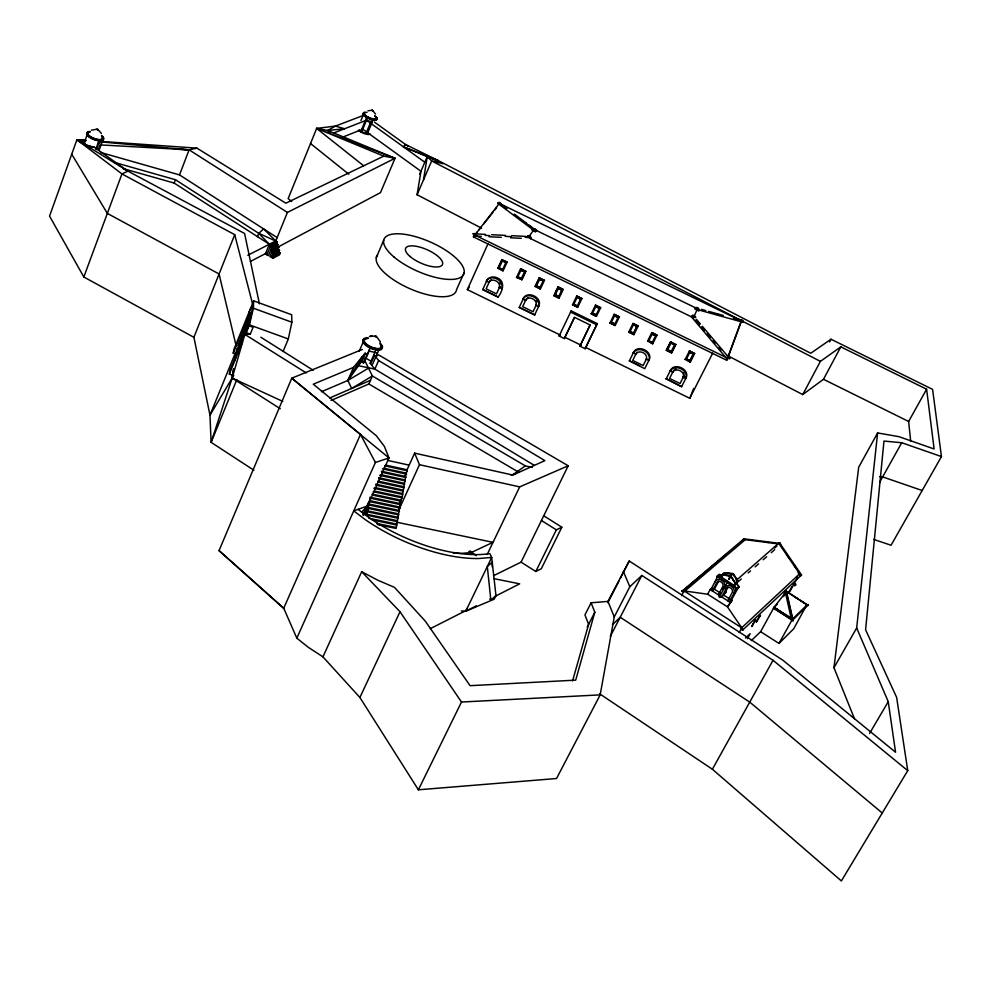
<?xml version="1.0" encoding="UTF-8"?>
<svg xmlns="http://www.w3.org/2000/svg" width="991" height="991" viewBox="0 0 991 991"><rect width="100%" height="100%" fill="white"/><g stroke="black" fill="none" stroke-linecap="round" stroke-linejoin="round"><path stroke-width="1.49" d="M745.244 539.686L684.1 591.726L681.919 591.416L743.919 538.807L779.917 543.402L801.558 574.966L742.482 630.239L741.144 628.282L799.626 573.789L798.089 572.835M475.172 236.044L474.701 234.124A2.564 1.412 85.2 0 0 473.995 233.492L473.116 233.777L475.172 236.044L481.316 236.341M743.919 538.807L743.176 540.169L743.188 539.414L777.749 543.836M768.211 542.659L768.223 541.904M778.777 543.254L780.152 542.957L780.586 544.381M779.905 544.158L779.917 543.402L779.211 544.022L800.877 575.61L800.257 575.994L799.626 573.789L799.006 574.173M245.681 334.041L249.422 324.862L253.399 308.213L253.646 300.868L291.651 314.729L291.874 322.224L288.319 338.959L283.067 351.545M716.976 576.551C730.887 577.765 710.2 578.843 719.429 574.47L723.034 575.114M710.683 589.893L717.732 576.477L719.763 574.991M716.964 576.799L719.429 574.47M726.539 358.333L729.748 358.618L729.364 357.714A2.589 1.511 -31.9 0 0 728.373 357.528L726.539 358.333L691.433 316.872C692.412 311.905 698.011 319.771 694.79 316.959A3.146 2.614 -15.8 0 0 693.514 316.414L691.433 316.872L694.134 317.777M854.44 718.686L833.964 667.736L856.67 627.984L877.617 432.943L898.899 436.659L934.117 448.973L926.61 389.215L840.814 346.85L820.399 361.368L802.747 394.579L727.27 355.459M833.964 667.736L858.689 467.244L877.617 432.943M233.542 369.271L232.167 378.079L211.108 442.345L253.919 470.23M234.929 360.451L236.886 349.117M423.541 179.767L427.245 156.615L403.287 146.742L405.592 144.513L438.072 160.492L810.762 353.254L831.003 339.232L932.593 389.376L941.45 456.591L891.058 545.248L873.641 539.389M233.653 368.937L232.167 378.079L209.968 415.155L211.108 442.345L236.874 379.553M235.152 359.783L236.638 350.641M481.589 228.165L417.087 194.744L420.94 171.257L362.756 129.164M362.359 349.439L291.775 378.178L219.048 550.624L283.736 608.226L296.817 638.167L308.399 647.383L322.942 656.86L359.906 697.491L418.388 789.802L556.533 778.517L600.174 694.877L614.259 616.91L629.83 586.734L641.821 575.461L773.03 660.291L907.744 770.651L841.371 880.937L712.38 769.239L599.592 693.787M233.616 375.626L229.33 374.09L230.085 370.077L242.82 338.86M236.155 354.146L233.244 353.106L233.963 349.241L253.646 300.868M499.278 287.427C501.26 281.927 491.908 277.195 488.885 282.348L486.37 281.122C490.842 273.466 504.753 280.478 501.793 288.654L499.278 287.427L499.922 286.51M487.027 280.218L482.716 289.558L498.089 297.065C502.412 291.577 505.881 281.518 497.457 277.976C493.605 275.894 488.229 276.873 486.37 281.122M522.988 298.997C526.952 289.533 543.663 297.882 538.447 306.541L535.92 305.315C537.94 299.802 528.55 295.107 525.515 300.236L522.988 298.997L523.607 298.08L519.234 307.396L534.644 314.927L519.234 307.396M538.447 306.541C541.098 298.96 529.677 292.37 523.966 297.585M856.67 627.984L888.246 701.69L895.554 752.243L782.952 660.266L629.223 561.017L607.954 601.401L591.094 602.788L594.811 612.215L575.709 680.136L470.081 685.685L425.436 621.32L394.505 587.378L377.744 580.193L361.69 571.72L322.942 656.86M720.767 596.954C718.215 590.859 719.454 601.289 720.011 595.938L718.809 595.764M572.563 680.891L588.617 624.355L584.938 614.878L591.094 602.788M249.422 322.632L252.767 306.553L251.466 307.321L248.939 312.462M250.19 319.845L244.827 334.401L232.167 378.079L280.317 408.763M646.33 359.2C648.436 353.638 638.947 349.03 635.85 354.097L633.311 352.858C637.139 343.431 653.973 351.545 648.87 360.451L646.33 359.2L646.64 358.519L643.171 365.53L632.729 360.427L636.172 353.415M683.282 377.249C685.425 371.662 675.912 367.091 672.778 372.12L670.238 370.882C674.029 361.418 690.9 369.569 685.822 378.488L683.282 377.249L684.05 375.106L683.592 372.653M685.822 378.488C689.018 370.2 674.871 363.4 670.238 370.882M246.251 330.201L250.042 317.615L250.389 312.487L233.244 353.106M246.66 331.093L247.886 327.513M86.143 140.375L76.914 139.731L49.55 216.1L83.826 276.997L193.902 337.312L209.968 415.155L235.177 353.329M83.876 143.806L87.53 133.649M95.867 149.121L99.088 140.251L101.862 139.322M96.387 149.666L98.964 142.568M98.543 148.898L100.004 144.884L189.095 149.839L196.949 148.154L285.842 203.192L383.765 156.132L395.05 158.263L380.494 192.613L277.468 247.329M99.001 150.521L103.25 138.851A8.312 3.035 20.4 0 0 102.321 136.944M83.826 276.997L121.943 173.921L127.95 171.146L244.579 233.48L259.419 303.828M738.729 319.659L499.365 203.39L473.388 236.886L726.713 360.266L740.5 322.955M728.274 356.81L741.503 321.01M245.025 335.565L246.251 332.282M175.432 179.718L258.762 233.331L277.331 241.792L270.865 245.111L269.341 244.257L174.156 183.05L175.432 179.718L113.829 162.239M277.17 237.605L179.52 174.911L189.095 149.839L287.402 212.421L395.05 158.263L327.699 130.478L316.55 128.359L363.623 165.757M585.508 347.37L689.773 398.308L693.688 388.447M193.902 337.312L234.718 234.681L121.943 173.921L76.914 139.731L85.895 140.536M257.412 236.688L258.762 233.331L263.643 228.921L275.808 240.937L247.787 255.306M266.926 254.823L270.865 245.111M271.608 247.923L270.085 247.056L276.539 243.724L278.062 244.579L271.608 247.923L268.45 255.678L265.402 253.956L269.341 244.257L258.762 233.331M275.808 240.937L287.402 212.421M272.339 250.723L270.816 249.868L277.269 246.511L278.793 247.378L272.339 250.723L269.973 256.545L273.021 258.267L279.462 254.873L280.255 252.94L278.731 252.086L272.29 255.467L273.813 256.335L280.255 252.94M249.075 319.288L238.249 345.958L249.224 319.065M461.335 610.927L465.745 611.236L466.897 608.4M276.539 243.724L277.331 241.792M271.497 257.4L273.082 253.523L279.524 250.166L278 249.298L271.559 252.668L273.082 253.523M277.269 246.511L278.062 244.579M273.021 258.267L273.813 256.335M278 249.298L278.793 247.378M278.731 252.086L279.524 250.166M229.33 374.09L242.436 341.982M236.539 350.17L244.827 334.401L250.277 334.153L253.089 327.278L248.295 325.543M694.654 353.514L689.426 350.963L694.654 353.514L690.343 362.136L685.301 359.188L690.343 362.136M681.61 386.701L666.212 378.785L681.61 386.701L686.243 377.46M360.947 120.53L363.734 113.804M689.909 360.897L693.378 353.923L689.86 352.214L693.217 354.32L689.909 360.897L686.391 359.176L690.07 360.489M376.32 257.487L383.74 240.181M419.738 174.069L427.245 156.615L438.072 160.492L403.287 146.742M698.89 310.716L698.605 308.461A3.097 2.849 82.8 0 0 697.491 307.594L695.88 307.544L695.087 308.858C701.863 314.147 698.283 306.665 695.087 308.858M672.778 372.12L673.917 370.151M417.087 194.744L431.667 160.951L427.245 156.615L443.014 163.713L431.667 160.951L820.399 361.368M694.072 316.538L697.429 308.758M359.213 351.235L363.474 341.387M368.095 353.291L367.277 354.382L365.122 353.18L353.539 367.376L347.866 380.457L321.443 391.73M532.316 467.393L525.317 465.869L372.368 375.985L351.656 388.472L347.866 380.457L361.368 361.789L365.122 353.18M363.363 358.197L364.973 354.505M363.486 363.102L370.324 347.395L379.058 349.414A9.662 3.927 23.5 0 0 380.507 349.055M364.304 362.012L369.569 349.922L368.751 351L377.484 353.007M751.302 640.632L760.617 631.688L778.976 643.432L793.717 628.777L806.785 604.919L807.925 605.241L786.371 591.429L773.451 608.164L792.676 620.378L792.28 617.851M370.114 363.325L375.391 351.26M371.662 361.74L374.338 355.608M372.207 365.084L379.058 349.414M776.597 609.849L777.08 609.217M373.917 354.629L378.612 360.501L374.846 369.098L358.222 365.667L361.988 357.02L347.866 380.457L368.516 368.156M331.068 400.463L368.863 383.975L372.368 375.985L363.883 358.705M675.639 344.719L670.597 341.784L666.311 350.418L671.526 352.957L675.639 344.719L670.597 341.784M283.736 608.226L360.476 434.417L291.775 378.178L389.005 457.953L363.239 515.221M671.093 351.718L667.748 349.612L671.093 351.718L674.549 344.744L671.031 343.035L667.575 350.009M674.549 344.744L671.031 343.035M671.526 352.957L675.812 344.323M296.817 638.167L375.403 462.475L389.005 457.953L384.359 446.371L376.295 435.706L313.267 384.211L353.539 367.376M464.234 272.475L456.566 289.595A43.369 16.215 23.7 0 1 409.964 288.728A43.369 16.215 23.7 0 1 377.559 254.947M363.028 514.663L368.739 501.991M363.883 514.725L369.767 501.632L370.027 497.172L400.327 503.614L396.165 528.463L377.36 524.549M364.961 514.255L369.11 505.051L368.702 503.998L399.026 510.402M365.481 515.047L368.441 508.47L368.045 507.404L398.37 513.796M560.485 335.144L467.356 289.632L488.043 243.699M397.478 521.65L367.116 515.308L366.72 514.242L367.376 510.823L397.713 517.191M489.331 281.741L486.11 288.827L496.479 293.893L499.712 286.808M497.916 268.313L501.966 259.617L507.132 262.132L503.069 270.828L497.916 268.313L501.966 259.617M406.744 470.465L414.622 453.135L512.892 475.073L544.864 460.629L378.612 360.501M499.13 267.88L502.425 260.868L505.905 262.565L502.61 269.577L499.13 267.88L502.61 269.577M404.947 475.891L407.276 470.775L406.855 469.746L385.71 465.101M399.757 502.92L402.049 497.878L406.211 473.128L383.542 468.161M400.327 503.614L400.983 500.22L372.133 494.063M398.568 510.452L419.478 464.705L414.622 453.135M516.546 277.393L520.622 268.71L525.787 271.224L521.96 279.549L516.546 277.393L521.96 279.549M517.773 276.972L521.501 278.298L517.773 276.972L521.464 269.118M783.658 594.922L784.897 592.234M521.254 278.669L524.561 271.658L520.832 270.308L524.561 271.658M521.712 279.908L525.787 271.224M793.035 583.848C796.33 587.663 796.628 582.361 794.212 584.095M525.924 299.604L522.653 306.677L533.034 311.744L536.329 304.683M535.202 286.486L539.302 277.814L544.468 280.329L540.368 289.013L535.202 286.486L539.302 277.814M648.87 360.451L649.328 359.436L644.757 368.702L629.409 360.811M536.428 286.065L540.157 287.402L536.428 286.065L540.145 278.223M539.909 287.762L543.241 280.75L539.513 279.412L543.241 280.75M534.644 314.927L539.042 305.612M359.906 697.491L400.005 611.72L361.69 571.72M553.87 295.591L557.995 286.919L563.173 289.446L559.048 298.118L553.87 295.591L559.048 298.118M555.109 295.169L558.453 288.17L561.934 289.868C559.816 302.193 550.476 295.702 558.837 287.328M558.59 296.866L561.934 289.868M652.289 342.552L648.783 340.842L652.289 342.552L655.732 335.577L652.028 334.252L654.555 335.008M652.722 343.79L647.718 340.867L652.722 343.79L656.983 335.156L651.781 332.617L647.532 341.263M656.983 335.156L651.781 332.617M572.563 304.708L576.712 296.036L581.903 298.564L577.741 307.235L572.563 304.708L577.741 307.235M573.801 304.287L577.295 305.984L573.801 304.287L577.158 297.288L580.441 299.356L578.323 297.857M559.135 336.011L571.188 310.877L597.288 323.599L585.136 348.708L579.921 346.156L590.091 324.949L574.446 317.318L564.35 338.55L559.135 336.011L559.841 334.822M577.295 305.984L580.652 298.985M574.495 317.479L564.35 338.55M591.268 313.825L595.455 305.166L600.645 307.706L596.458 316.352L591.268 313.825L596.458 316.352M592.519 313.416L596.223 314.742L592.519 313.416L596.297 305.587M590.116 325.098L579.921 346.156M596.012 315.113L599.394 308.127L595.678 306.789L599.394 308.127M585.136 348.708L597.288 323.599M487.163 554.526L519.693 486.878L568.202 465.782L378.537 354.84L376.01 356.376M361.529 512.285L367.388 506.005L353.737 510.898L365.815 520.027A109.493 49.748 24.7 0 0 478.467 558.528L491.685 557.45L495.958 595.579L494.212 599.183L465.745 611.236L491.685 557.45L489.839 553.61A105.566 47.89 24.7 0 1 368.85 517.513L358.048 509.362M610.01 322.967L614.209 314.308L619.4 316.847L615.188 325.494L610.01 322.967L615.188 325.494M611.249 322.546L614.953 323.871L611.249 322.546L615.052 314.729M614.754 324.255L618.149 317.269L614.445 315.931L618.149 317.269M635.85 354.097L637.015 352.152M628.752 332.109L632.989 323.462L638.179 325.989L633.943 334.636L628.752 332.109L633.943 334.636M636.928 326.411L633.422 324.701L636.928 326.411L633.509 333.397L630.003 331.688L633.831 323.871M493.518 575.697L521.068 562.145L568.202 465.782M633.509 333.397L636.742 326.795M418.388 789.802L461.496 702.024L400.005 611.72M629.248 361.12L633.794 351.855M648.783 340.842L652.623 333.038M521.068 562.145L535.797 571.497L556.347 529.851L561.847 527.212L543.526 515.642M561.847 527.212L541.334 568.698L535.797 571.497M638.179 325.989L632.989 323.462M666.311 350.418L670.424 342.18M666.063 379.107L670.684 369.866M673.087 371.427L669.569 378.426L680.037 383.542L683.567 376.543L686.106 377.782M685.128 359.597L689.426 350.963M686.391 359.176L690.281 351.384M630.003 331.688L633.707 333.013M682.564 378.215L683.74 375.886M689.773 398.308L712.727 353.13M587.217 627.08L594.811 612.215M726.713 360.266L727.741 358.246L474.305 234.817M607.867 602.652L618.892 581.16M620.267 578.484L629.223 561.017M610.295 636.433L641.821 575.461M786.111 591.094L807.975 605.563L808.012 604.51L807.219 604.733L807.975 605.563M619.4 316.847L614.209 314.308M681.597 595.665L684.112 590.921L741.801 627.885L739.212 632.617M233.591 375.403L232.167 378.079L282.769 401.392M829.578 341.932L831.003 339.232M681.932 590.624L707.648 594.216L710.138 589.546L712.74 588.134M802.747 394.579L823.484 379.293L840.814 346.85M716.543 583.08L712.331 590.946L714.387 589.174L718.586 581.321L716.543 583.08A3.642 3.208 48.5 0 1 721.2 581.99A3.642 3.208 48.5 0 1 722.612 586.945L725.932 589.05A3.654 3.221 48 0 1 730.615 587.973A3.654 3.221 48 0 1 732.027 592.928L727.778 600.806M720.754 578.657L722.712 574.755L724.743 573.256M722.612 586.945L718.401 594.811L720.432 593.039L714.387 589.174M722.538 589.112L723.95 586.486M728.794 578.893L729.5 577.58L729.351 579.24L728.794 578.893L730.813 577.146M720.048 595.876L727.803 581.432M726.18 588.592L721.708 596.929L723.74 595.145L727.964 587.291L725.932 589.05M733.501 586.746C737.477 578.781 739.546 581.358 734.182 585.483L721.448 577.146L717.732 576.477M731.457 600.063L738.741 586.783L736.548 588.691L729.438 601.859L732.002 600.41L727.481 606.876L743.126 629.842L742.482 630.239M732.002 600.41L727.481 606.876L707.648 594.216M747.437 638.675L750.199 633.645L745.517 638.093M760.617 631.688L774.045 607.285L777.254 604.25M783.522 596.594L786.371 591.429L788.898 593.225L797.755 577.171M789.009 591.85L791.933 586.548M778.976 643.432L792.552 619.028L806.885 605.08M712.38 769.239L773.03 660.291M600.645 307.706L595.455 305.166M910.704 441.404L908.636 421.472L926.61 389.215M879.661 482.283L901.736 442.729L941.45 456.591M581.903 298.564L576.712 296.036M869.565 733.476L888.246 701.69M571.188 310.877L570.506 312.029L596.644 324.775M794.534 585.892L795.191 584.826L793.902 584.009M563.173 289.446L557.995 286.919M786.16 591.813L791.945 616.352M535.92 305.315L536.527 304.373M540.368 289.013L535.437 286.126M544.468 280.329L539.054 278.174M525.515 300.236L527.757 297.634M520.622 268.71L525.54 271.584M498.089 297.065L482.716 289.558M501.793 288.654L502.437 287.737M535.772 231.646L536.441 230.284L535.388 229.045A3.084 2.862 -27.7 0 0 534.013 228.698L531.994 229.813C538.732 235.102 535.128 227.596 531.994 229.813M529.132 236.341L533.282 230.544M527.063 236.453L529.429 235.573L531.275 237.741M503.069 270.828L498.176 267.954M505.905 262.565L502.425 260.868M507.132 262.132L501.706 259.964M633.311 352.858C637.647 345.995 649.898 351.074 649.365 358.779M488.885 282.348L491.152 279.772M791.66 620.527L793.221 620.49L791.66 620.527L785.157 591.416M467.356 289.632L469.189 287.179M473.388 236.886L477.105 232.216M478.963 229.887L480.821 227.546M483.608 224.053L492.899 212.384M494.757 210.042L496.615 207.714M536.168 231.101L532.39 229.268L497.655 203.266L498.919 202.474A2.453 1.945 -57.7 0 1 499.984 202.598L500.777 203.626M792.676 620.378L792.205 619.226L792.453 620.316L807.591 605.427M612.45 624.726L620.205 617.257L749.741 702.111L882.25 813.016M752.045 625.878L752.702 625.271M756.715 621.481L757.359 620.874M754.795 620.874L755.439 620.267M759.44 616.489L760.085 615.894M736.226 582.943L733.625 585.185L736.697 589.335L739.298 587.081L736.04 583.067L739.298 587.081M735.619 590.413L737.626 588.642M489.69 599.072L490.855 600.088L495.958 595.579M724.049 594.179L726.341 592.147M739.013 581.023L741.305 578.992M748.217 572.922L750.521 570.903M755.13 566.852L758.573 563.817M763.181 559.766L766.638 556.731M771.246 552.681L774.689 549.646M774.628 548.023L776.919 546.016M735.582 583.761L730.491 575.66L735.582 583.761L738.184 581.544L733.204 573.591L724.384 572.786L721.956 574.867L730.751 576.068M490.855 600.088L487.312 566.518L492.564 561.922M736.325 580.342L778.988 542.981M730.578 575.796L733.204 573.591L730.652 575.672M721.968 575.127L723.591 573.739M681.919 591.416L726.688 553.969M513.487 474.305L525.317 465.869M736.697 589.335L733.823 585.049M801.558 574.966L800.951 575.35L798.362 571.572M792.453 620.316L773.562 607.917M733.278 573.715L730.169 573.752M733.154 573.975L724.384 572.786M730.652 575.92L735.471 583.092M330.114 132.385L327.699 130.478L335.429 126.105L364.49 114.968M738.184 581.544L732.906 573.566L734.405 576.44M250.5 261.401L266.653 253.002M430.292 628.666L464.37 611.373M465.745 611.236L476.386 605.823M495.178 596.285L519.668 583.835L493.927 578.645M91.383 130.217L97.514 129.053L101.379 133.426M453.358 553.015A86.267 39.529 24.7 0 0 461.917 553.312L471.109 552.582L493.022 542.337L396.511 522.17M329.718 397.986L370.473 380.296M511.121 475.308L516.274 473.128M342.861 137.055L359.906 130.292M367.909 110.806L372.517 110.199L375.527 114.114M333.583 133.029L366.459 120.233L424.817 162.239M97.936 143.435L102.098 142.01M674.921 369.445L676.172 369.036M369.408 336.506L376.134 335.986L380.395 341.833M527.348 236.267L528.463 236.205A3.122 2.552 70.8 0 1 529.64 236.861L530.557 238.769M371.13 362.966L370.163 363.214L374.846 369.098L534.124 465.262M370.312 336.209L371.935 335.813M367.921 116.814L366.794 117.074L360.65 131.89L361.777 131.617L366.806 119.502L365.667 119.775L372.133 122.252L371.105 121.162L366.075 133.265L367.091 134.355L373.248 119.552A6.937 2.242 23 0 0 375.849 117.26M795.191 584.826L794.497 584.479M327.699 130.478L344.608 128.731L335.429 126.105L316.686 128.384L288.17 198.559L291.701 201.483M461.496 702.024L600.174 694.877M178.405 149.307L189.095 149.839L100.971 141.899M473.116 233.777L485.441 234.384M491.61 234.694L505.484 235.387M511.653 235.697L525.527 236.378M485.107 235.363L489.74 235.585M505.162 236.354L511.331 236.651M525.218 237.344L528.302 237.493L693.502 317.838M489.009 236.725L501.322 237.332M510.551 237.778L521.316 238.311M101.54 141.453L196.949 148.154M879.698 476.671L882.659 476.906L922.175 490.508M722.712 574.755L730.85 575.746L721.956 574.867M901.736 442.729L883.972 441.069L865.589 629.78L896.632 697.354L907.744 770.651M87.691 146.371L94.046 147.102L127.95 171.146L123.949 169.052M81.77 143.261L76.914 139.731L85.536 141.242M719.416 574.718L723.48 575.399M372.232 519.928L396.821 525.057M376.952 523.483L395.743 527.398M367.772 511.889L398.134 518.256M366.72 514.242L397.057 520.597M368.937 518.268L396.4 523.991M369.767 501.632L400.091 508.061M369.11 505.051L399.435 511.455M368.441 508.47L398.778 514.849M372.542 495.116L401.405 501.273M370.436 498.225L400.748 504.667M369.37 500.579L399.67 507.008M375.973 485.194L403.362 491.09M375.044 487.584L402.296 493.444M373.867 488.29L402.705 494.484M374.387 490.991L401.64 496.825M373.198 491.697L402.049 497.878M378.537 477.699L404.254 483.274M378.946 478.74L404.662 484.314M377.881 481.106L403.597 486.668M378.289 482.146L404.018 487.696M375.713 484.178L402.941 490.05M382.439 468.854L406.62 474.156M381.374 471.233L405.554 476.51M381.783 472.261L405.976 477.538M380.717 474.627L404.898 479.892M379.603 475.333L405.319 480.92M387.568 460.381L408.28 464.952M384.607 465.795L407.276 470.775M419.478 464.705L519.693 486.878M85.907 145.268L94.046 147.102M701.405 309.365L705.778 310.592M708.701 311.397L723.294 315.46M733.501 318.297L742.358 320.093A2.465 1.895 -69.6 0 1 743.089 320.849L743.213 322.335L699.15 310.084L695.348 308.238M715.056 313.651L719.466 314.878M122.847 168.532L174.156 183.05M100.5 152.416L179.52 174.911M532.39 229.268L536.478 230.655L529.095 225.13M84.099 144.153L90.131 146.222M245.483 332.419L250.277 334.153M248.084 316.649L250.909 317.665M249.422 324.862L288.319 338.959M253.399 308.213L291.874 322.224M127.95 171.146L76.914 139.731L84.148 142.382M395.05 158.263L316.55 128.359L383.765 156.132M85.139 144.438L76.914 139.731L85.09 143.187M497.655 203.266L499.898 204.357M86.155 144.859L76.914 139.731L84.644 143.484M535.499 230.048L696.054 308.077M558.218 288.53L561.711 290.239M555.332 294.798L558.825 296.495M666.497 350.021L670.399 351.929M630.697 361.43L639.74 365.852M564.659 337.175L581.345 345.326M823.484 379.293L908.636 421.472M786.396 590.847L793.097 620.713M76.914 139.731L84.371 143.844M362.917 361.096L364.354 361.888L363.536 362.991L361.368 361.789M365.357 357.887L370.622 360.972M368.863 383.975L518.838 472.286M244.827 334.401L306.244 372.926M541.433 520.498L556.347 529.851M794.113 596.508L798.04 598.998M800.517 600.558L804.519 603.073M260.831 337.213L313.181 370.25M791.4 618.297L774.045 607.285L791.14 618.458M717.719 576.725L736.548 588.691L734.368 585.347M723.74 595.145L729.797 599.01M710.138 589.546L729.995 602.218M695.571 307.743L699.15 310.084M471.109 552.582L473.5 554.266M374.449 122.128L408.094 146.309M500.789 203.973L506.946 208.568M514.329 214.093L526.63 223.285M525.726 223.111L530.519 226.691M794.423 584.195L795.723 585.161M476.188 555.617L470.068 551.021L468.83 551.504L472.509 554.279M310.493 143.509L348.857 174.267M219.048 550.624L283.847 608.486M372.232 118.462L373.248 119.552L366.794 117.074A6.937 2.242 23 0 1 364.7 112.974M696.475 319.387L700.389 324.007M702.346 326.312L729.748 358.618M695.459 320.143L699.373 324.763M701.331 327.067L704.267 330.536M707.202 334.004L710.138 337.46M713.074 340.929L715.031 343.233M718.946 347.853L720.891 350.157M787.151 555.233L788.873 557.747M794.051 565.291L795.773 567.806M735.941 578.893L737.477 581.333M71.724 154.212L107.35 213.399L219.085 273.987L236.18 346.107M360.476 434.417L375.403 462.475M623.327 571.423L629.83 586.734M607.954 601.401L614.259 616.91M499.699 282.918L500.145 284.157M536.329 300.793L536.763 302.032M234.718 234.681L252.854 305.067M492.155 564.176L492.366 567.248M366.98 133.351A4.608 1.511 23 0 1 360.91 131.023M360.253 130.44A4.608 1.511 23 0 1 359.869 129.895M362.012 128.88A4.608 1.511 23 0 1 363.065 129.115M370.213 134.058A6.925 2.279 23 0 1 364.688 133.748A6.925 2.279 23 0 1 358.358 130.118M376.295 118.288A6.937 2.242 23 0 1 369.841 118.846A6.937 2.242 23 0 1 363.858 113.507M364.093 112.924A7.507 2.416 23 0 0 365.394 116.727A7.507 2.416 23 0 0 374.363 120.171A7.507 2.416 23 0 0 376.159 117.557A6.553 2.106 23 0 1 369.271 117.793A6.553 2.106 23 0 1 365.06 112.776M376.407 116.95A7.507 2.416 23 0 1 373.607 119.44A7.507 2.416 23 0 1 364.143 114.845A7.507 2.416 23 0 1 366.98 112.379M374.957 115.997A6.937 2.23 23 0 1 375.106 119.304A6.937 2.23 23 0 1 366.422 116.393A6.937 2.23 23 0 1 364.799 112.59M374.648 115.997A6.553 2.106 23 0 1 375.589 116.827M370.324 347.395A9.662 3.927 23.5 0 1 368.156 346.206M366.298 344.868A9.662 3.927 23.5 0 1 364.019 342.143M381.448 346.181A9.662 3.927 23.5 0 1 381.746 347.383M380.222 349.303A9.662 3.939 23.5 0 1 374.709 349.315M372.368 348.621A9.662 3.939 23.5 0 1 367.872 346.454M366.013 345.116A9.662 3.939 23.5 0 1 363.734 342.403M380.928 345.165A10.455 4.261 23.5 0 1 378.636 350.145A10.455 4.261 23.5 0 1 366.113 345.661A10.455 4.261 23.5 0 1 364.093 339.157M379.751 342.874A10.455 4.249 23.5 0 1 378.996 349.327A10.455 4.249 23.5 0 1 364.775 343.369A10.455 4.249 23.5 0 1 368.057 337.968M380.643 344.298A9.662 3.927 23.5 0 1 377.237 348.857A9.662 3.927 23.5 0 1 364.973 342.936A9.662 3.927 23.5 0 1 368.417 338.389M380.098 344.236A9.13 3.716 23.5 0 1 377.521 348.584A9.13 3.716 23.5 0 1 366.137 343.815A9.13 3.716 23.5 0 1 366.781 338.662M714.845 582.101A5.624 4.955 48.5 0 1 717.88 579.636L719.28 579.512A5.624 4.955 48.5 0 1 724.111 582.597L724.929 585.421L724.235 588.072L726.019 586.115L728.682 585.495A5.636 4.967 48 0 1 733.538 588.58L734.133 589.967A5.636 4.967 48 0 1 733.65 594.067M99.088 140.251A8.312 3.035 20.4 0 1 87.716 134.541M102.692 138.207A8.312 3.035 20.4 0 1 95.78 139.942A8.312 3.035 20.4 0 1 87.171 133.896M102.544 137.254A8.993 3.283 20.4 0 1 96.932 140.487A8.993 3.283 20.4 0 1 86.527 133.686M86.911 132.918A8.993 3.283 20.4 0 1 89.252 132.137M101.516 135.395A8.993 3.283 20.4 0 1 101.094 140.165A8.993 3.283 20.4 0 1 89.054 136.188A8.993 3.283 20.4 0 1 89.512 131.431M102.234 136.485A8.312 3.035 20.4 0 1 99.571 139.842A8.312 3.035 20.4 0 1 89.079 135.804A8.312 3.035 20.4 0 1 89.958 131.753M101.701 136.448A7.854 2.862 20.4 0 1 99.199 139.62A7.854 2.862 20.4 0 1 89.289 135.804A7.854 2.862 20.4 0 1 90.107 131.989M754.969 620.44L751.649 626.523L755.836 619.623L754.969 620.44M759.626 616.068L756.306 622.113L760.481 615.262L759.626 616.068M372.963 110.794L371.91 110.335L372.963 110.794M97.874 129.796L96.87 129.412L97.874 129.796M376.122 336.829L375.217 336.383L376.122 336.829M393.96 256.979A43.53 15.943 23.8 0 0 462.314 276.179A43.53 15.943 23.8 0 0 415.539 236.663A43.53 15.943 23.8 0 0 393.96 256.979M410.063 256.496A20.142 7.383 23.8 0 0 441.751 265.526A20.142 7.383 23.8 0 0 420.333 247.242A20.142 7.383 23.8 0 0 410.063 256.496"/></g></svg>
